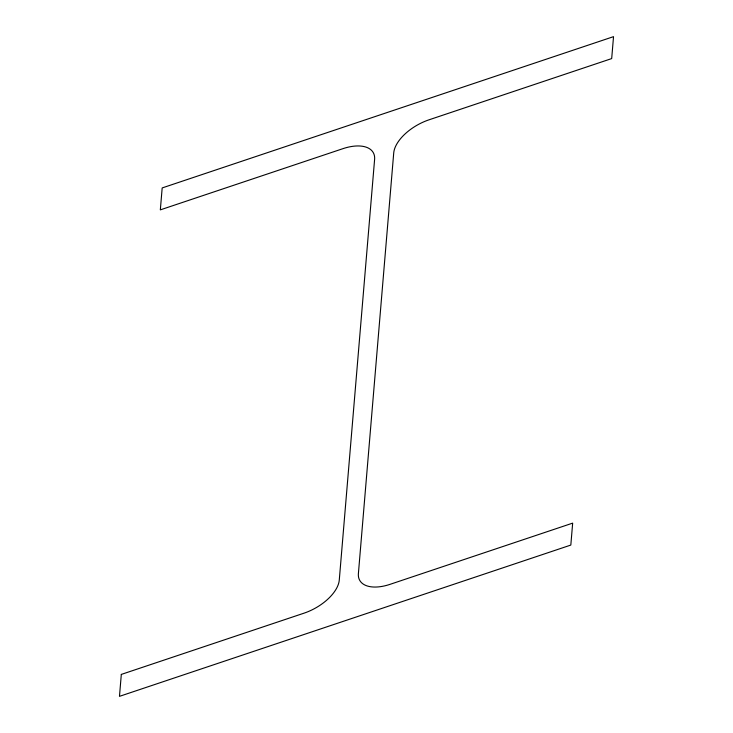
<?xml version="1.0" encoding="UTF-8"?>
<svg xmlns="http://www.w3.org/2000/svg" width="733" height="733" viewBox="0 0 733 733"><rect width="100%" height="100%" fill="white"/><g stroke="black" fill="none" stroke-linecap="round" stroke-linejoin="round"><path stroke-width="1.1" d="M121.312 674.415L119.47 696.35L570.824 545.068L572.665 523.133L389.993 584.357A36.787 19.388 -29.1 0 1 358.391 573.637L393.722 152.959A36.787 19.388 -29.1 0 1 429.007 119.818L611.688 58.585L613.53 36.65L162.176 187.932L160.335 209.867L343.007 148.643A36.787 19.388 -29.1 0 1 374.609 159.363L339.278 580.041A36.787 19.388 -29.1 0 1 303.993 613.182L121.312 674.415"/></g></svg>
